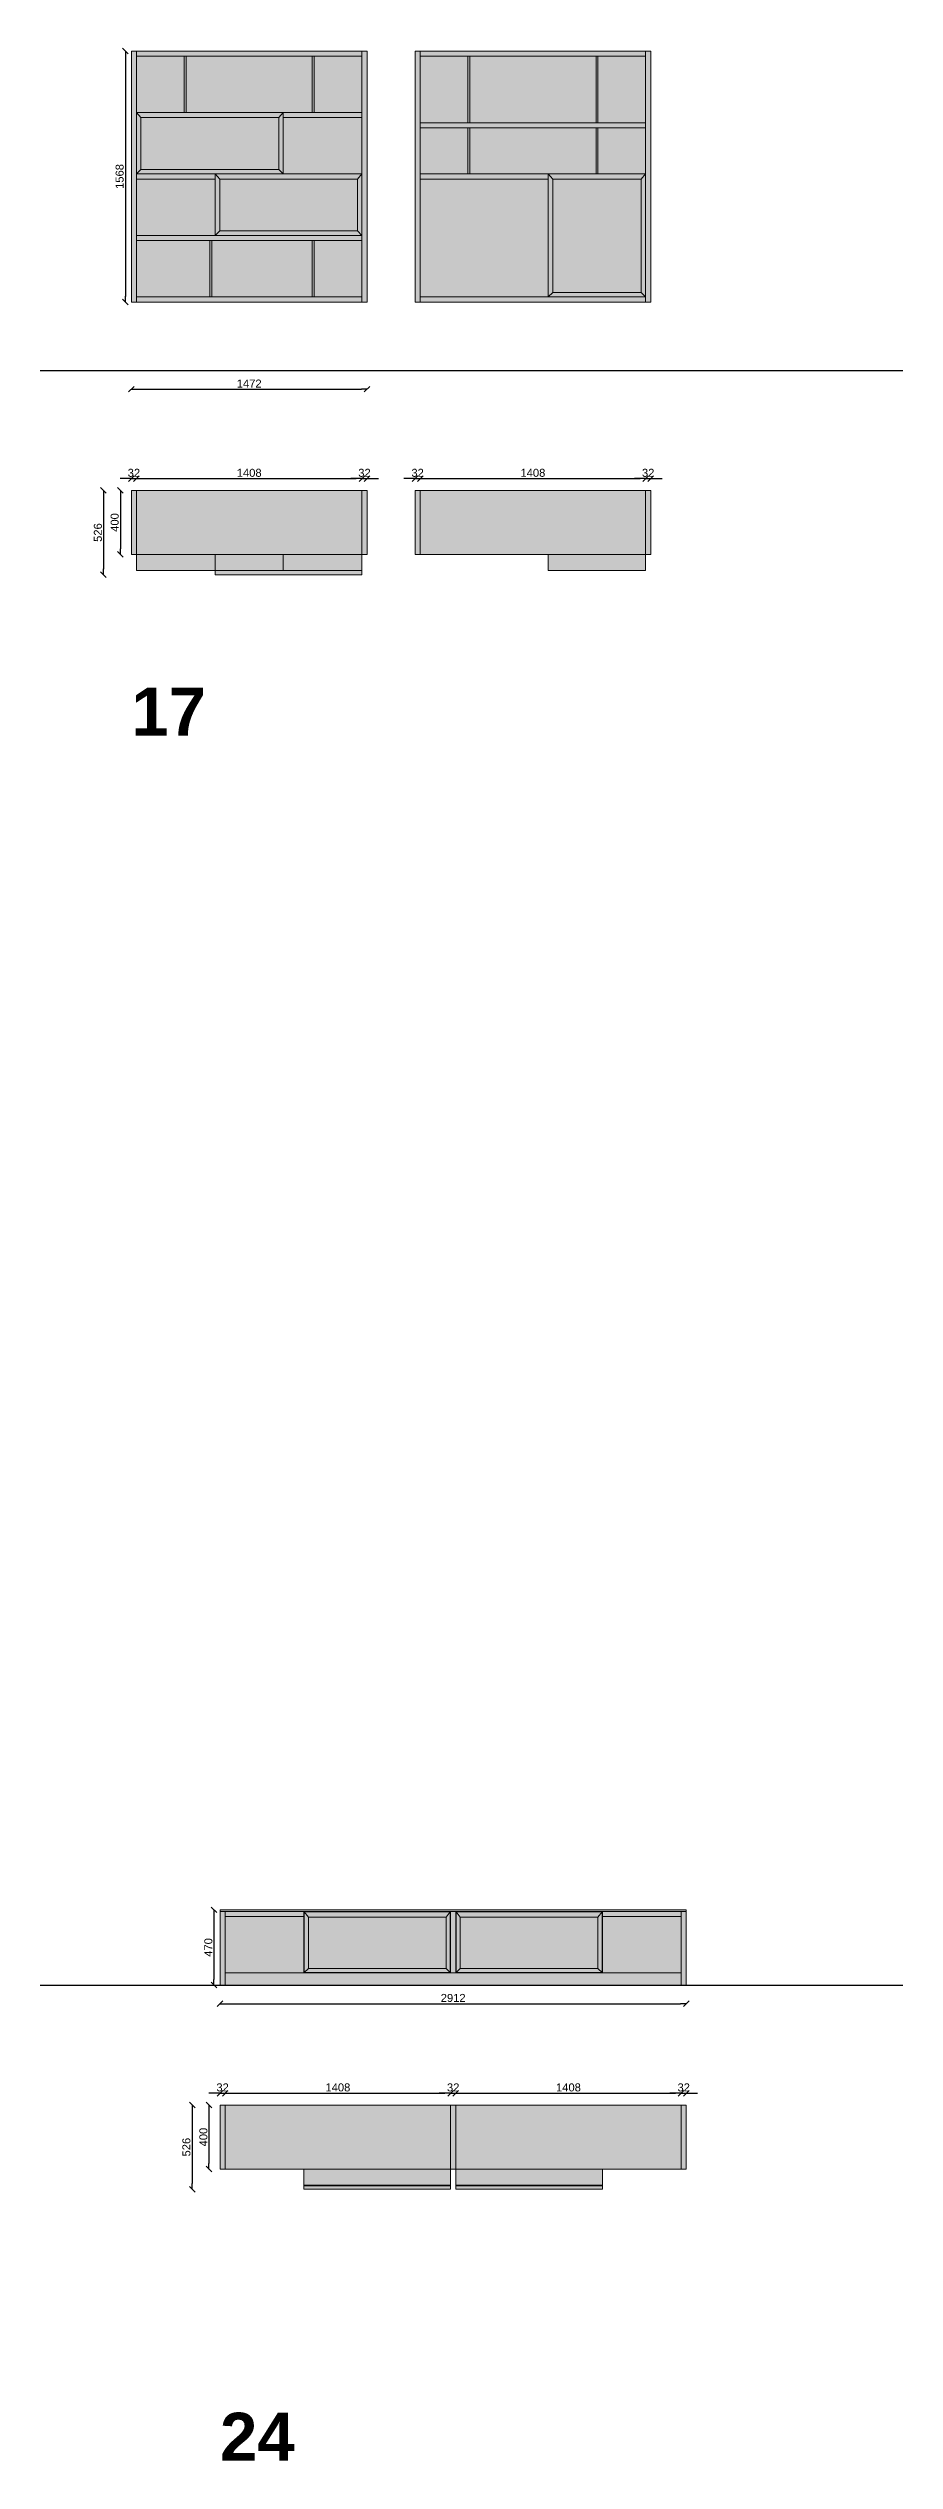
# Model space of a CAD drawing. Header units: inches. Extents: x -2150 to 187520, y -61540 to -22885.
# Drawn here: x 24580 to 29867, y -61540 to -46466 of the extents above; entities that cross this region are included whole.
import ezdxf

# ---------------------------------------------------------------- set-up
doc = ezdxf.new("R2010")
doc.units = ezdxf.units.IN
doc.header["$MEASUREMENT"] = 0
doc.layers.add('Linee arredi', color=3, linetype='Continuous', lineweight=20)
doc.layers.add('Retino arredi', color=7, linetype='Continuous', lineweight=0)
doc.layers.add('Quote', color=5, linetype='Continuous')
doc.styles.add('Arial', font='Arial.ttf')
doc.styles.add('Arial (bold)', font='Arial Bold.ttf')
doc.dimstyles.new('M&C_quote arredo', dxfattribs={"dimtxt": 50, "dimasz": 35.34668, "dimexe": 0, "dimexo": 0, "dimgap": 10, "dimtad": 1, "dimdec": 0, "dimtxsty": 'Arial', "dimblk": 'VW_SLASH', "dimcen": 0, "dimse1": 1, "dimse2": 1, "dimazin": 0, "dimtfac": 1, "dimtdec": 0, "dimtix": 1, "dimtmove": 0, "dimatfit": 0, "dimldrblk": 'VW_SLASH', "dimfxl": 0, "dimfxlon": 1, "dimfrac": 2, "dimtolj": 1, "dimarcsym": 0})

# ---------------------------------------------------------------- blocks, each defined once
blk = doc.blocks.new('VW_SLASH')
at = {"color": 0, "linetype": 'ByBlock', "lineweight": -2, "transparency": 16777216}
blk.add_line((0, 0), (-1, 0), dxfattribs=at)
at = {"color": 0, "linetype": 'Continuous', "lineweight": -2, "transparency": 16777216, "flags": 128}
blk.add_lwpolyline([(0.5, 0.5), (-0.5, -0.5)], dxfattribs=at)
blk = doc.blocks.new('*D112')
at = {"layer": 'Defpoints', "color": 0, "transparency": 16777216}
for p in [(25099, -46483), (25062, -48051), (25099, -48051)]:
    blk.add_point(p, dxfattribs=at)
at = {"layer": 'Quote', "color": 0, "lineweight": -2, "transparency": 16777216}
blk.add_line((25062, -46519), (25062, -48016), dxfattribs=at)
at = {"layer": 'Quote', "color": 0, "lineweight": -2, "transparency": 16777216, "xscale": 35.3466796875, "yscale": 35.3466796875, "zscale": 35.3466796875}
for p, rotation in [((25062, -46483), 90), ((25062, -48051), 270)]:
    blk.add_blockref('VW_SLASH', p, dxfattribs=dict(at, rotation=rotation))
at = {"layer": 'Quote', "color": 0, "transparency": 16777216, "insert": (25026, -47267), "char_height": 50, "attachment_point": 5, "rotation": 90, "style": 'Arial'}
blk.add_mtext('\\A1;1568', dxfattribs=at)
blk = doc.blocks.new('*D113')
at = {"layer": 'Defpoints', "color": 0, "transparency": 16777216}
for p in [(26571, -48051), (25099, -48479), (26571, -48596)]:
    blk.add_point(p, dxfattribs=at)
at = {"layer": 'Quote', "color": 0, "lineweight": -2, "transparency": 16777216}
blk.add_line((25135, -48596), (26536, -48596), dxfattribs=at)
at = {"layer": 'Quote', "color": 0, "lineweight": -2, "transparency": 16777216, "xscale": 35.3466796875, "yscale": 35.3466796875, "zscale": 35.3466796875, "rotation": 180}
blk.add_blockref('VW_SLASH', (25099, -48596), dxfattribs=at)
at = {"layer": 'Quote', "color": 0, "lineweight": -2, "transparency": 16777216, "xscale": 35.3466796875, "yscale": 35.3466796875, "zscale": 35.3466796875}
blk.add_blockref('VW_SLASH', (26571, -48596), dxfattribs=at)
at = {"layer": 'Quote', "color": 0, "transparency": 16777216, "insert": (25835, -48561), "char_height": 50, "attachment_point": 5, "style": 'Arial'}
blk.add_mtext('\\A1;1472', dxfattribs=at)
blk = doc.blocks.new('*D114')
at = {"layer": 'Defpoints', "color": 0, "transparency": 16777216}
for p in [(25099, -49229), (25031, -49629), (25099, -49629)]:
    blk.add_point(p, dxfattribs=at)
at = {"layer": 'Quote', "color": 0, "lineweight": -2, "transparency": 16777216}
blk.add_line((25031, -49265), (25031, -49594), dxfattribs=at)
at = {"layer": 'Quote', "color": 0, "lineweight": -2, "transparency": 16777216, "xscale": 35.3466796875, "yscale": 35.3466796875, "zscale": 35.3466796875}
for p, rotation in [((25031, -49229), 90), ((25031, -49629), 270)]:
    blk.add_blockref('VW_SLASH', p, dxfattribs=dict(at, rotation=rotation))
at = {"layer": 'Quote', "color": 0, "transparency": 16777216, "insert": (24995, -49429), "char_height": 50, "attachment_point": 5, "rotation": 90, "style": 'Arial'}
blk.add_mtext('\\A1;400', dxfattribs=at)
blk = doc.blocks.new('*D115')
at = {"layer": 'Defpoints', "color": 0, "transparency": 16777216}
for p in [(25099, -49229), (24925, -49755), (25623, -49755)]:
    blk.add_point(p, dxfattribs=at)
at = {"layer": 'Quote', "color": 0, "lineweight": -2, "transparency": 16777216}
blk.add_line((24925, -49265), (24925, -49720), dxfattribs=at)
at = {"layer": 'Quote', "color": 0, "lineweight": -2, "transparency": 16777216, "xscale": 35.3466796875, "yscale": 35.3466796875, "zscale": 35.3466796875}
for p, rotation in [((24925, -49229), 90), ((24925, -49755), 270)]:
    blk.add_blockref('VW_SLASH', p, dxfattribs=dict(at, rotation=rotation))
at = {"layer": 'Quote', "color": 0, "transparency": 16777216, "insert": (24890, -49492), "char_height": 50, "attachment_point": 5, "rotation": 90, "style": 'Arial'}
blk.add_mtext('\\A1;526', dxfattribs=at)
blk = doc.blocks.new('*D116')
at = {"layer": 'Defpoints', "color": 0, "transparency": 16777216}
for p in [(25099, -49229), (25131, -49155), (25131, -49229)]:
    blk.add_point(p, dxfattribs=at)
at = {"layer": 'Quote', "color": 0, "lineweight": -2, "transparency": 16777216}
for p, q in [((25064, -49155), (25029, -49155)), ((25099, -49155), (25131, -49155)), ((25167, -49155), (25202, -49155))]:
    blk.add_line(p, q, dxfattribs=at)
at = {"layer": 'Quote', "color": 0, "lineweight": -2, "transparency": 16777216, "xscale": 35.3466796875, "yscale": 35.3466796875, "zscale": 35.3466796875}
blk.add_blockref('VW_SLASH', (25099, -49155), dxfattribs=at)
at = {"layer": 'Quote', "color": 0, "lineweight": -2, "transparency": 16777216, "xscale": 35.3466796875, "yscale": 35.3466796875, "zscale": 35.3466796875, "rotation": 180}
blk.add_blockref('VW_SLASH', (25131, -49155), dxfattribs=at)
at = {"layer": 'Quote', "color": 0, "transparency": 16777216, "insert": (25115, -49119), "char_height": 50, "attachment_point": 5, "style": 'Arial'}
blk.add_mtext('\\A1;32', dxfattribs=at)
blk = doc.blocks.new('*D117')
at = {"layer": 'Defpoints', "color": 0, "transparency": 16777216}
for p in [(25131, -49229), (26539, -49155), (26539, -49229)]:
    blk.add_point(p, dxfattribs=at)
at = {"layer": 'Quote', "color": 0, "lineweight": -2, "transparency": 16777216}
blk.add_line((25167, -49155), (26504, -49155), dxfattribs=at)
at = {"layer": 'Quote', "color": 0, "lineweight": -2, "transparency": 16777216, "xscale": 35.3466796875, "yscale": 35.3466796875, "zscale": 35.3466796875, "rotation": 180}
blk.add_blockref('VW_SLASH', (25131, -49155), dxfattribs=at)
at = {"layer": 'Quote', "color": 0, "lineweight": -2, "transparency": 16777216, "xscale": 35.3466796875, "yscale": 35.3466796875, "zscale": 35.3466796875}
blk.add_blockref('VW_SLASH', (26539, -49155), dxfattribs=at)
at = {"layer": 'Quote', "color": 0, "transparency": 16777216, "insert": (25835, -49119), "char_height": 50, "attachment_point": 5, "style": 'Arial'}
blk.add_mtext('\\A1;1408', dxfattribs=at)
blk = doc.blocks.new('*D118')
at = {"layer": 'Defpoints', "color": 0, "transparency": 16777216}
for p in [(26871, -49229), (26903, -49155), (26903, -49229)]:
    blk.add_point(p, dxfattribs=at)
at = {"layer": 'Quote', "color": 0, "lineweight": -2, "transparency": 16777216}
for p, q in [((26836, -49155), (26801, -49155)), ((26871, -49155), (26903, -49155)), ((26939, -49155), (26974, -49155))]:
    blk.add_line(p, q, dxfattribs=at)
at = {"layer": 'Quote', "color": 0, "lineweight": -2, "transparency": 16777216, "xscale": 35.3466796875, "yscale": 35.3466796875, "zscale": 35.3466796875}
blk.add_blockref('VW_SLASH', (26871, -49155), dxfattribs=at)
at = {"layer": 'Quote', "color": 0, "lineweight": -2, "transparency": 16777216, "xscale": 35.3466796875, "yscale": 35.3466796875, "zscale": 35.3466796875, "rotation": 180}
blk.add_blockref('VW_SLASH', (26903, -49155), dxfattribs=at)
at = {"layer": 'Quote', "color": 0, "transparency": 16777216, "insert": (26887, -49119), "char_height": 50, "attachment_point": 5, "style": 'Arial'}
blk.add_mtext('\\A1;32', dxfattribs=at)
blk = doc.blocks.new('*D119')
at = {"layer": 'Defpoints', "color": 0, "transparency": 16777216}
for p in [(26539, -49229), (26571, -49155), (26571, -49229)]:
    blk.add_point(p, dxfattribs=at)
at = {"layer": 'Quote', "color": 0, "lineweight": -2, "transparency": 16777216}
for p, q in [((26504, -49155), (26469, -49155)), ((26539, -49155), (26571, -49155)), ((26607, -49155), (26642, -49155))]:
    blk.add_line(p, q, dxfattribs=at)
at = {"layer": 'Quote', "color": 0, "lineweight": -2, "transparency": 16777216, "xscale": 35.3466796875, "yscale": 35.3466796875, "zscale": 35.3466796875}
blk.add_blockref('VW_SLASH', (26539, -49155), dxfattribs=at)
at = {"layer": 'Quote', "color": 0, "lineweight": -2, "transparency": 16777216, "xscale": 35.3466796875, "yscale": 35.3466796875, "zscale": 35.3466796875, "rotation": 180}
blk.add_blockref('VW_SLASH', (26571, -49155), dxfattribs=at)
at = {"layer": 'Quote', "color": 0, "transparency": 16777216, "insert": (26555, -49119), "char_height": 50, "attachment_point": 5, "style": 'Arial'}
blk.add_mtext('\\A1;32', dxfattribs=at)
blk = doc.blocks.new('*D120')
at = {"layer": 'Defpoints', "color": 0, "transparency": 16777216}
for p in [(26903, -49229), (28311, -49155), (28311, -49229)]:
    blk.add_point(p, dxfattribs=at)
at = {"layer": 'Quote', "color": 0, "lineweight": -2, "transparency": 16777216}
blk.add_line((26939, -49155), (28276, -49155), dxfattribs=at)
at = {"layer": 'Quote', "color": 0, "lineweight": -2, "transparency": 16777216, "xscale": 35.3466796875, "yscale": 35.3466796875, "zscale": 35.3466796875, "rotation": 180}
blk.add_blockref('VW_SLASH', (26903, -49155), dxfattribs=at)
at = {"layer": 'Quote', "color": 0, "lineweight": -2, "transparency": 16777216, "xscale": 35.3466796875, "yscale": 35.3466796875, "zscale": 35.3466796875}
blk.add_blockref('VW_SLASH', (28311, -49155), dxfattribs=at)
at = {"layer": 'Quote', "color": 0, "transparency": 16777216, "insert": (27607, -49119), "char_height": 50, "attachment_point": 5, "style": 'Arial'}
blk.add_mtext('\\A1;1408', dxfattribs=at)
blk = doc.blocks.new('*D121')
at = {"layer": 'Defpoints', "color": 0, "transparency": 16777216}
for p in [(28311, -49229), (28343, -49155), (28343, -49229)]:
    blk.add_point(p, dxfattribs=at)
at = {"layer": 'Quote', "color": 0, "lineweight": -2, "transparency": 16777216}
for p, q in [((28276, -49155), (28241, -49155)), ((28311, -49155), (28343, -49155)), ((28379, -49155), (28414, -49155))]:
    blk.add_line(p, q, dxfattribs=at)
at = {"layer": 'Quote', "color": 0, "lineweight": -2, "transparency": 16777216, "xscale": 35.3466796875, "yscale": 35.3466796875, "zscale": 35.3466796875}
blk.add_blockref('VW_SLASH', (28311, -49155), dxfattribs=at)
at = {"layer": 'Quote', "color": 0, "lineweight": -2, "transparency": 16777216, "xscale": 35.3466796875, "yscale": 35.3466796875, "zscale": 35.3466796875, "rotation": 180}
blk.add_blockref('VW_SLASH', (28343, -49155), dxfattribs=at)
at = {"layer": 'Quote', "color": 0, "transparency": 16777216, "insert": (28327, -49119), "char_height": 50, "attachment_point": 5, "style": 'Arial'}
blk.add_mtext('\\A1;32', dxfattribs=at)
blk = doc.blocks.new('*D190')
at = {"layer": 'Defpoints', "color": 0, "transparency": 16777216}
for p in [(25653, -59318), (25584, -59718), (25653, -59718)]:
    blk.add_point(p, dxfattribs=at)
at = {"layer": 'Quote', "color": 0, "lineweight": -2, "transparency": 16777216}
blk.add_line((25584, -59354), (25584, -59683), dxfattribs=at)
at = {"layer": 'Quote', "color": 0, "lineweight": -2, "transparency": 16777216, "xscale": 35.3466796875, "yscale": 35.3466796875, "zscale": 35.3466796875}
for p, rotation in [((25584, -59318), 90), ((25584, -59718), 270)]:
    blk.add_blockref('VW_SLASH', p, dxfattribs=dict(at, rotation=rotation))
at = {"layer": 'Quote', "color": 0, "transparency": 16777216, "insert": (25549, -59518), "char_height": 50, "attachment_point": 5, "rotation": 90, "style": 'Arial'}
blk.add_mtext('\\A1;400', dxfattribs=at)
blk = doc.blocks.new('*D191')
at = {"layer": 'Defpoints', "color": 0, "transparency": 16777216}
for p in [(25653, -59318), (25479, -59844), (26177, -59844)]:
    blk.add_point(p, dxfattribs=at)
at = {"layer": 'Quote', "color": 0, "lineweight": -2, "transparency": 16777216}
blk.add_line((25479, -59354), (25479, -59809), dxfattribs=at)
at = {"layer": 'Quote', "color": 0, "lineweight": -2, "transparency": 16777216, "xscale": 35.3466796875, "yscale": 35.3466796875, "zscale": 35.3466796875}
for p, rotation in [((25479, -59318), 90), ((25479, -59844), 270)]:
    blk.add_blockref('VW_SLASH', p, dxfattribs=dict(at, rotation=rotation))
at = {"layer": 'Quote', "color": 0, "transparency": 16777216, "insert": (25443, -59581), "char_height": 50, "attachment_point": 5, "rotation": 90, "style": 'Arial'}
blk.add_mtext('\\A1;526', dxfattribs=at)
blk = doc.blocks.new('*D192')
at = {"layer": 'Defpoints', "color": 0, "transparency": 16777216}
for p in [(25685, -59244), (25653, -59318), (25685, -59318)]:
    blk.add_point(p, dxfattribs=at)
at = {"layer": 'Quote', "color": 0, "lineweight": -2, "transparency": 16777216}
for p, q in [((25617, -59244), (25582, -59244)), ((25653, -59244), (25685, -59244)), ((25720, -59244), (25756, -59244))]:
    blk.add_line(p, q, dxfattribs=at)
at = {"layer": 'Quote', "color": 0, "lineweight": -2, "transparency": 16777216, "xscale": 35.3466796875, "yscale": 35.3466796875, "zscale": 35.3466796875}
blk.add_blockref('VW_SLASH', (25653, -59244), dxfattribs=at)
at = {"layer": 'Quote', "color": 0, "lineweight": -2, "transparency": 16777216, "xscale": 35.3466796875, "yscale": 35.3466796875, "zscale": 35.3466796875, "rotation": 180}
blk.add_blockref('VW_SLASH', (25685, -59244), dxfattribs=at)
at = {"layer": 'Quote', "color": 0, "transparency": 16777216, "insert": (25669, -59208), "char_height": 50, "attachment_point": 5, "style": 'Arial'}
blk.add_mtext('\\A1;32', dxfattribs=at)
blk = doc.blocks.new('*D193')
at = {"layer": 'Defpoints', "color": 0, "transparency": 16777216}
for p in [(27093, -59244), (25685, -59318), (27093, -59318)]:
    blk.add_point(p, dxfattribs=at)
at = {"layer": 'Quote', "color": 0, "lineweight": -2, "transparency": 16777216}
blk.add_line((25720, -59244), (27057, -59244), dxfattribs=at)
at = {"layer": 'Quote', "color": 0, "lineweight": -2, "transparency": 16777216, "xscale": 35.3466796875, "yscale": 35.3466796875, "zscale": 35.3466796875, "rotation": 180}
blk.add_blockref('VW_SLASH', (25685, -59244), dxfattribs=at)
at = {"layer": 'Quote', "color": 0, "lineweight": -2, "transparency": 16777216, "xscale": 35.3466796875, "yscale": 35.3466796875, "zscale": 35.3466796875}
blk.add_blockref('VW_SLASH', (27093, -59244), dxfattribs=at)
at = {"layer": 'Quote', "color": 0, "transparency": 16777216, "insert": (26389, -59208), "char_height": 50, "attachment_point": 5, "style": 'Arial'}
blk.add_mtext('\\A1;1408', dxfattribs=at)
blk = doc.blocks.new('*D194')
at = {"layer": 'Defpoints', "color": 0, "transparency": 16777216}
for p in [(25653, -58098), (25615, -58568), (25653, -58568)]:
    blk.add_point(p, dxfattribs=at)
at = {"layer": 'Quote', "color": 0, "lineweight": -2, "transparency": 16777216}
blk.add_line((25615, -58134), (25615, -58533), dxfattribs=at)
at = {"layer": 'Quote', "color": 0, "lineweight": -2, "transparency": 16777216, "xscale": 35.3466796875, "yscale": 35.3466796875, "zscale": 35.3466796875}
for p, rotation in [((25615, -58098), 90), ((25615, -58568), 270)]:
    blk.add_blockref('VW_SLASH', p, dxfattribs=dict(at, rotation=rotation))
at = {"layer": 'Quote', "color": 0, "transparency": 16777216, "insert": (25580, -58333), "char_height": 50, "attachment_point": 5, "rotation": 90, "style": 'Arial'}
blk.add_mtext('\\A1;470', dxfattribs=at)
blk = doc.blocks.new('*D195')
at = {"layer": 'Defpoints', "color": 0, "transparency": 16777216}
for p in [(25653, -58568), (28565, -58568), (28565, -58685)]:
    blk.add_point(p, dxfattribs=at)
at = {"layer": 'Quote', "color": 0, "lineweight": -2, "transparency": 16777216}
blk.add_line((25688, -58685), (28529, -58685), dxfattribs=at)
at = {"layer": 'Quote', "color": 0, "lineweight": -2, "transparency": 16777216, "xscale": 35.3466796875, "yscale": 35.3466796875, "zscale": 35.3466796875, "rotation": 180}
blk.add_blockref('VW_SLASH', (25653, -58685), dxfattribs=at)
at = {"layer": 'Quote', "color": 0, "lineweight": -2, "transparency": 16777216, "xscale": 35.3466796875, "yscale": 35.3466796875, "zscale": 35.3466796875}
blk.add_blockref('VW_SLASH', (28565, -58685), dxfattribs=at)
at = {"layer": 'Quote', "color": 0, "transparency": 16777216, "insert": (27109, -58649), "char_height": 50, "attachment_point": 5, "style": 'Arial'}
blk.add_mtext('\\A1;2912', dxfattribs=at)
blk = doc.blocks.new('*D196')
at = {"layer": 'Defpoints', "color": 0, "transparency": 16777216}
for p in [(27125, -59244), (27093, -59318), (27125, -59318)]:
    blk.add_point(p, dxfattribs=at)
at = {"layer": 'Quote', "color": 0, "lineweight": -2, "transparency": 16777216}
for p, q in [((27057, -59244), (27022, -59244)), ((27093, -59244), (27125, -59244)), ((27160, -59244), (27196, -59244))]:
    blk.add_line(p, q, dxfattribs=at)
at = {"layer": 'Quote', "color": 0, "lineweight": -2, "transparency": 16777216, "xscale": 35.3466796875, "yscale": 35.3466796875, "zscale": 35.3466796875}
blk.add_blockref('VW_SLASH', (27093, -59244), dxfattribs=at)
at = {"layer": 'Quote', "color": 0, "lineweight": -2, "transparency": 16777216, "xscale": 35.3466796875, "yscale": 35.3466796875, "zscale": 35.3466796875, "rotation": 180}
blk.add_blockref('VW_SLASH', (27125, -59244), dxfattribs=at)
at = {"layer": 'Quote', "color": 0, "transparency": 16777216, "insert": (27109, -59208), "char_height": 50, "attachment_point": 5, "style": 'Arial'}
blk.add_mtext('\\A1;32', dxfattribs=at)
blk = doc.blocks.new('*D197')
at = {"layer": 'Defpoints', "color": 0, "transparency": 16777216}
for p in [(28533, -59244), (27125, -59318), (28533, -59318)]:
    blk.add_point(p, dxfattribs=at)
at = {"layer": 'Quote', "color": 0, "lineweight": -2, "transparency": 16777216}
blk.add_line((27160, -59244), (28497, -59244), dxfattribs=at)
at = {"layer": 'Quote', "color": 0, "lineweight": -2, "transparency": 16777216, "xscale": 35.3466796875, "yscale": 35.3466796875, "zscale": 35.3466796875, "rotation": 180}
blk.add_blockref('VW_SLASH', (27125, -59244), dxfattribs=at)
at = {"layer": 'Quote', "color": 0, "lineweight": -2, "transparency": 16777216, "xscale": 35.3466796875, "yscale": 35.3466796875, "zscale": 35.3466796875}
blk.add_blockref('VW_SLASH', (28533, -59244), dxfattribs=at)
at = {"layer": 'Quote', "color": 0, "transparency": 16777216, "insert": (27829, -59208), "char_height": 50, "attachment_point": 5, "style": 'Arial'}
blk.add_mtext('\\A1;1408', dxfattribs=at)
blk = doc.blocks.new('*D198')
at = {"layer": 'Defpoints', "color": 0, "transparency": 16777216}
for p in [(28565, -59244), (28533, -59318), (28565, -59318)]:
    blk.add_point(p, dxfattribs=at)
at = {"layer": 'Quote', "color": 0, "lineweight": -2, "transparency": 16777216}
for p, q in [((28497, -59244), (28462, -59244)), ((28533, -59244), (28565, -59244)), ((28600, -59244), (28636, -59244))]:
    blk.add_line(p, q, dxfattribs=at)
at = {"layer": 'Quote', "color": 0, "lineweight": -2, "transparency": 16777216, "xscale": 35.3466796875, "yscale": 35.3466796875, "zscale": 35.3466796875}
blk.add_blockref('VW_SLASH', (28533, -59244), dxfattribs=at)
at = {"layer": 'Quote', "color": 0, "lineweight": -2, "transparency": 16777216, "xscale": 35.3466796875, "yscale": 35.3466796875, "zscale": 35.3466796875, "rotation": 180}
blk.add_blockref('VW_SLASH', (28565, -59244), dxfattribs=at)
at = {"layer": 'Quote', "color": 0, "transparency": 16777216, "insert": (28549, -59208), "char_height": 50, "attachment_point": 5, "style": 'Arial'}
blk.add_mtext('\\A1;32', dxfattribs=at)

msp = doc.modelspace()

# ---------------------------------------------------------------- hatches: boundary and pattern name
at = {"layer": 'Retino arredi'}
h = msp.add_hatch(color=256, dxfattribs=at)
h.dxf.hatch_style = 1
h.paths.add_polyline_path([(28311.2, -46931.4), (26903.2, -46931.4), (26903.2, -46515.4), (28311.2, -46515.4)], flags=16)
h.paths.add_polyline_path([(26903.2, -47251.4), (28311.2, -47251.4), (28311.2, -46963.4), (26903.2, -46963.4)], flags=16)
h.paths.add_polyline_path([(27703.2, -47283.4), (26903.2, -47283.4), (26903.2, -48019.4), (27703.2, -48019.4)], flags=16)
h.paths.add_polyline_path([(27703.2, -47251.4), (28311.2, -47251.4), (28311.2, -48019.4), (27703.2, -48019.4)], flags=16)
h.paths.add_polyline_path([(26871.2, -48051.4), (28343.2, -48051.4), (28343.2, -46483.4), (26871.2, -46483.4)])
h.paths.add_polyline_path([(25131.2, -47667.4), (26538.5, -47667.4), (26538.5, -48019.4), (25131.2, -48019.4)], flags=16)
h.paths.add_polyline_path([(25623.2, -47635.4), (25131.2, -47635.4), (25131.2, -47283.4), (25623.2, -47283.4)], flags=16)
h.paths.add_polyline_path([(25623.2, -47251.4), (26539.2, -47251.4), (26539.2, -47635.4), (25623.2, -47635.4)], flags=16)
h.paths.add_polyline_path([(26047.2, -47251.4), (26539.2, -47251.4), (26539.2, -46899.4), (26047.2, -46899.4)], flags=16)
h.paths.add_polyline_path([(26047.2, -46867.4), (25131.2, -46867.4), (25131.2, -47251.4), (26047.2, -47251.4)], flags=16)
h.paths.add_polyline_path([(25131.2, -46515.4), (26539.2, -46515.4), (26539.2, -46867.4), (25131.2, -46867.4)], flags=16)
h.paths.add_polyline_path([(25099.2, -48051.4), (26571.2, -48051.4), (26571.2, -46483.4), (25099.2, -46483.4)])
h = msp.add_hatch(color=254, dxfattribs=at)
h.dxf.hatch_style = 1
h.paths.add_polyline_path([(25131.2, -47667.4), (26538.5, -47667.4), (26538.5, -48019.4), (25131.2, -48019.4)])
h.paths.add_polyline_path([(25623.2, -47635.4), (25131.2, -47635.4), (25131.2, -47283.4), (25623.2, -47283.4)])
h.paths.add_polyline_path([(26047.2, -47251.4), (26539.2, -47251.4), (26539.2, -46899.4), (26047.2, -46899.4)])
h.paths.add_polyline_path([(25131.2, -46515.4), (26539.2, -46515.4), (26539.2, -46867.4), (25131.2, -46867.4)])
h.paths.add_polyline_path([(28311.2, -46931.4), (26903.2, -46931.4), (26903.2, -46515.4), (28311.2, -46515.4)])
h.paths.add_polyline_path([(26903.2, -47251.4), (28311.2, -47251.4), (28311.2, -46963.4), (26903.2, -46963.4)])
h.paths.add_polyline_path([(27703.2, -47283.4), (26903.2, -47283.4), (26903.2, -48019.4), (27703.2, -48019.4)])
h = msp.add_hatch(color=253, dxfattribs=at)
h.dxf.hatch_style = 1
h.paths.add_polyline_path([(25623.2, -47251.4), (26539.2, -47251.4), (26539.2, -47635.4), (25623.2, -47635.4)])
h.paths.add_polyline_path([(26047.2, -46867.4), (25131.2, -46867.4), (25131.2, -47251.4), (26047.2, -47251.4)])
h.paths.add_polyline_path([(27703.2, -47251.4), (28311.2, -47251.4), (28311.2, -48019.4), (27703.2, -48019.4)])
h = msp.add_hatch(color=256, dxfattribs=at)
h.dxf.hatch_style = 1
h.paths.add_polyline_path([(26871.2, -49629.4), (28343.2, -49629.4), (28343.2, -49229.4), (26871.2, -49229.4)])
h.paths.add_polyline_path([(25099.2, -49229.4), (26571.2, -49229.4), (26571.2, -49629.4), (25099.2, -49629.4)])
h = msp.add_hatch(color=253, dxfattribs=at)
h.dxf.hatch_style = 1
h.paths.add_polyline_path([(26539.2, -49629.4), (26539.2, -49755.4), (25623.2, -49755.4), (25623.2, -49729.4), (25131.2, -49729.4), (25131.2, -49629.4)])
h.paths.add_polyline_path([(27703.2, -49729.4), (28311.2, -49729.4), (28311.2, -49629.4), (27703.2, -49629.4)])
h = msp.add_hatch(color=252, dxfattribs=at)
h.dxf.hatch_style = 1
h.paths.add_polyline_path([(25652.8, -58098.3), (28564.8, -58098.3), (28564.8, -58108.3), (25652.8, -58108.3)])
h = msp.add_hatch(color=256, dxfattribs=at)
h.dxf.hatch_style = 1
h.paths.add_polyline_path([(27124.8, -58108.3), (27092.8, -58108.3), (27092.8, -58108.3), (27092.8, -58492.3), (27124.8, -58492.3)])
h.paths.add_polyline_path([(28532.8, -58492.3), (28040.8, -58492.3), (28040.8, -58492.3), (27124.8, -58492.3), (27092.8, -58492.3), (26176.8, -58492.3), (26176.8, -58492.3), (26176.8, -58492.3), (25684.8, -58492.3), (25684.8, -58568.3), (28532.8, -58568.3)])
h.paths.add_polyline_path([(25684.8, -58108.3), (25652.8, -58108.3), (25652.8, -58568.3), (25684.8, -58568.3), (25684.8, -58492.3)])
h.paths.add_polyline_path([(26176.8, -58108.3), (25684.8, -58108.3), (25684.8, -58140.3), (26176.8, -58140.3)])
h.paths.add_polyline_path([(28532.8, -58108.3), (28040.8, -58108.3), (28040.8, -58140.3), (28532.8, -58140.3)])
h.paths.add_polyline_path([(28564.8, -58108.3), (28532.8, -58108.3), (28532.8, -58568.3), (28564.8, -58568.3)])
h = msp.add_hatch(color=254, dxfattribs=at)
h.dxf.hatch_style = 1
h.paths.add_polyline_path([(26176.8, -58140.3), (25684.8, -58140.3), (25684.8, -58492.3), (26176.8, -58492.3)])
h.paths.add_polyline_path([(28532.8, -58140.3), (28040.8, -58140.3), (28040.8, -58492.3), (28532.8, -58492.3)])
h = msp.add_hatch(color=253, dxfattribs=at)
h.dxf.hatch_style = 1
h.paths.add_polyline_path([(27092.8, -58492.3), (26176.8, -58492.3), (26176.8, -58108.3), (27092.8, -58108.3)])
h.paths.add_polyline_path([(28040.8, -58108.3), (27124.8, -58108.3), (27124.8, -58492.3), (28040.8, -58492.3)])
h = msp.add_hatch(color=256, dxfattribs=at)
h.dxf.hatch_style = 1
h.paths.add_polyline_path([(28564.8, -59718.3), (25652.8, -59718.3), (25652.8, -59318.3), (28564.8, -59318.3)])
h = msp.add_hatch(color=253, dxfattribs=at)
h.dxf.hatch_style = 1
h.paths.add_polyline_path([(28040.8, -59844.3), (27124.8, -59844.3), (27124.8, -59718.3), (28040.8, -59718.3)])
h.paths.add_polyline_path([(27092.8, -59844.3), (26176.8, -59844.3), (26176.8, -59718.3), (27092.8, -59718.3)])

# ---------------------------------------------------------------- linework, layer by layer
for p, q in [((-2149.6, -48479.4), (40321.6, -48479.4)), ((-2149.6, -58568.3), (40321.6, -58568.3))]:
    msp.add_line(p, q)
at = {"layer": 'Linee arredi'}
for p, q in [((25131.2, -46515.4), (25131.2, -46483.4)), ((25429.2, -46867.4), (25429.2, -46515.4)), ((25441.2, -46867.4), (25441.2, -46515.4)), ((26229.2, -46867.4), (26229.2, -46515.4)), ((26241.2, -46867.4), (26241.2, -46515.4)), ((26539.2, -46515.4), (26539.2, -46483.4)), ((26903.2, -46515.4), (26903.2, -46483.4)), ((27201.2, -46931.4), (27201.2, -46515.4)), ((27213.2, -46931.4), (27213.2, -46515.4)), ((28001.2, -46931.4), (28001.2, -46515.4)), ((28013.2, -46931.4), (28013.2, -46515.4)), ((28311.2, -46515.4), (28311.2, -46483.4)), ((25159.2, -46899.4), (25131.2, -46867.4)), ((26019.2, -46899.4), (26047.2, -46867.4)), ((26539.2, -46899.4), (26539.2, -46867.4)), ((26903.2, -46963.4), (26903.2, -46931.4)), ((27201.2, -47251.4), (27201.2, -46963.4)), ((27213.2, -47251.4), (27213.2, -46963.4)), ((28001.2, -47251.4), (28001.2, -46963.4)), ((28013.2, -47251.4), (28013.2, -46963.4)), ((28311.2, -46963.4), (28311.2, -46931.4)), ((25159.2, -47223.4), (25131.2, -47251.4)), ((25131.2, -47283.4), (25131.2, -47251.4)), ((25651.2, -47283.4), (25623.2, -47251.4)), ((26019.2, -47223.4), (26047.2, -47251.4)), ((26511.2, -47283.4), (26539.2, -47251.4)), ((26903.2, -47283.4), (26903.2, -47251.4)), ((27731.2, -47283.4), (27703.2, -47251.4)), ((28283.2, -47283.4), (28311.2, -47251.4)), ((25131.2, -47667.4), (25131.2, -47635.4)), ((25651.2, -47607.4), (25623.2, -47635.4)), ((26511.2, -47607.4), (26539.2, -47635.4)), ((26539.2, -47667.4), (26539.2, -47635.4)), ((25589.2, -48019.4), (25589.2, -47667.4)), ((25601.2, -48019.4), (25601.2, -47667.4)), ((26229.2, -48019.4), (26229.2, -47667.4)), ((26241.2, -48019.4), (26241.2, -47667.4)), ((25131.2, -48051.4), (25131.2, -48019.4)), ((26539.2, -48051.4), (26539.2, -48019.4)), ((26903.2, -48051.4), (26903.2, -48019.4)), ((27731.2, -47991.4), (27703.2, -48019.4)), ((28283.2, -47991.4), (28311.2, -48019.4)), ((28311.2, -48051.4), (28311.2, -48019.4)), ((25131.2, -49629.4), (25131.2, -49229.4)), ((26539.2, -49629.4), (26539.2, -49229.4)), ((26903.2, -49629.4), (26903.2, -49229.4)), ((28311.2, -49629.4), (28311.2, -49229.4)), ((25684.8, -58108.3), (25684.8, -58568.3)), ((25684.8, -58140.3), (26176.8, -58140.3)), ((26178.8, -58110.3), (26176.8, -58108.3)), ((26204.8, -58143), (26178.8, -58110.3)), ((27064.8, -58143), (27090.8, -58110.3)), ((27090.8, -58110.3), (27092.8, -58108.3)), ((27126.8, -58110.3), (27124.8, -58108.3)), ((27152.8, -58143), (27126.8, -58110.3)), ((28012.8, -58143), (28038.8, -58110.3)), ((28038.8, -58110.3), (28040.8, -58108.3)), ((28040.8, -58140.3), (28532.8, -58140.3)), ((28532.8, -58108.3), (28532.8, -58568.3)), ((26176.8, -58492.3), (26204.8, -58464.3)), ((27092.8, -58492.3), (27064.8, -58464.3)), ((27124.8, -58492.3), (27152.8, -58464.3)), ((28040.8, -58492.3), (28012.8, -58464.3)), ((25684.8, -58492.3), (26176.8, -58492.3)), ((27124.8, -58492.3), (27092.8, -58492.3)), ((28532.8, -58492.3), (28040.8, -58492.3)), ((25684.8, -59718.3), (25684.8, -59318.3)), ((27092.8, -59718.3), (27092.8, -59318.3)), ((27124.8, -59718.3), (27124.8, -59318.3)), ((28532.8, -59718.3), (28532.8, -59318.3)), ((27092.8, -59818.3), (26176.8, -59818.3)), ((26176.8, -59822.3), (27092.8, -59822.3)), ((28040.8, -59818.3), (27124.8, -59818.3)), ((27124.8, -59822.3), (28040.8, -59822.3))]:
    msp.add_line(p, q, dxfattribs=at)
for points in [[(25099.2, -48051.4), (26571.2, -48051.4), (26571.2, -46483.4), (25099.2, -46483.4)], [(25131.2, -46515.4), (26539.2, -46515.4), (26539.2, -46867.4), (25131.2, -46867.4)], [(26871.2, -48051.4), (28343.2, -48051.4), (28343.2, -46483.4), (26871.2, -46483.4)], [(28311.2, -46931.4), (26903.2, -46931.4), (26903.2, -46515.4), (28311.2, -46515.4)], [(26047.2, -46867.4), (25131.2, -46867.4), (25131.2, -47251.4), (26047.2, -47251.4)], [(25159.2, -46899.4), (26019.2, -46899.4), (26019.2, -47223.4), (25159.2, -47223.4)], [(26047.2, -47251.4), (26539.2, -47251.4), (26539.2, -46899.4), (26047.2, -46899.4)], [(26903.2, -47251.4), (28311.2, -47251.4), (28311.2, -46963.4), (26903.2, -46963.4)], [(25623.2, -47635.4), (25131.2, -47635.4), (25131.2, -47283.4), (25623.2, -47283.4)], [(25623.2, -47251.4), (26539.2, -47251.4), (26539.2, -47635.4), (25623.2, -47635.4)], [(25651.2, -47283.4), (26511.2, -47283.4), (26511.2, -47607.4), (25651.2, -47607.4)], [(27703.2, -47283.4), (26903.2, -47283.4), (26903.2, -48019.4), (27703.2, -48019.4)], [(27703.2, -47251.4), (28311.2, -47251.4), (28311.2, -48019.4), (27703.2, -48019.4)], [(27731.2, -47283.4), (28283.2, -47283.4), (28283.2, -47991.4), (27731.2, -47991.4)], [(25131.2, -47667.4), (26538.5, -47667.4), (26538.5, -48019.4), (25131.2, -48019.4)], [(25099.2, -49229.4), (26571.2, -49229.4), (26571.2, -49629.4), (25099.2, -49629.4)], [(26871.2, -49629.4), (28343.2, -49629.4), (28343.2, -49229.4), (26871.2, -49229.4)], [(25623.2, -49729.4), (25131.2, -49729.4), (25131.2, -49629.4), (25623.2, -49629.4)], [(26539.2, -49629.4), (26539.2, -49755.4), (25623.2, -49755.4), (25623.2, -49729.4), (25131.2, -49729.4), (25131.2, -49629.4)], [(26539.2, -49755.4), (25623.2, -49755.4), (25623.2, -49629.4), (26539.2, -49629.4)], [(27703.2, -49729.4), (28311.2, -49729.4), (28311.2, -49629.4), (27703.2, -49629.4)], [(25652.8, -58098.3), (28564.8, -58098.3), (28564.8, -58108.3), (25652.8, -58108.3)], [(28564.8, -58108.3), (28564.8, -58568.3), (25652.8, -58568.3), (25652.8, -58108.3), (26176.8, -58108.3), (26176.8, -58492.3), (27092.8, -58492.3), (27092.8, -58108.3), (27124.8, -58108.3), (27124.8, -58492.3), (28040.8, -58492.3), (28040.8, -58108.3)], [(27092.8, -58492.3), (26176.8, -58492.3), (26176.8, -58108.3), (27092.8, -58108.3)], [(26178.8, -58110.3), (27090.8, -58110.3), (27090.8, -58490.3), (26178.8, -58490.3)], [(26204.8, -58143), (27064.8, -58143), (27064.8, -58464.3), (26204.8, -58464.3)], [(28040.8, -58108.3), (27124.8, -58108.3), (27124.8, -58492.3), (28040.8, -58492.3)], [(27126.8, -58110.3), (28038.8, -58110.3), (28038.8, -58490.3), (27126.8, -58490.3)], [(27152.8, -58143), (28012.8, -58143), (28012.8, -58464.3), (27152.8, -58464.3)], [(28564.8, -59718.3), (25652.8, -59718.3), (25652.8, -59318.3), (28564.8, -59318.3)], [(27092.8, -59844.3), (26176.8, -59844.3), (26176.8, -59718.3), (27092.8, -59718.3)], [(28040.8, -59844.3), (27124.8, -59844.3), (27124.8, -59718.3), (28040.8, -59718.3)]]:
    msp.add_lwpolyline(points, close=True, dxfattribs=at)
for points in [[(25623.2, -49729.4), (26539.2, -49729.4)], [(26047.2, -49729.4), (26047.2, -49629.4)]]:
    msp.add_lwpolyline(points, dxfattribs=at)

# ---------------------------------------------------------------- texts
at = {"layer": 'Linee arredi', "transparency": 33554687, "char_height": 300, "attachment_point": 7, "line_spacing_factor": 1.006858, "style": 'Arial (bold)'}
for s, insert in [('17', (25099.2, -50760.2)), ('24', (25652.8, -61540.5))]:
    msp.add_mtext_dynamic_manual_height_columns(s, width=1350.149, gutter_width=12.5, heights=[0], dxfattribs=dict(at, insert=insert))

# ---------------------------------------------------------------- dimensions: what is measured, and where the dimension line sits
at = {"layer": 'Quote', "color": 7}
for base, p1, p2, picture, middle in [((25061.8, -48051.4), (25099.2, -46483.4), (25099.2, -48051.4), '*D112', (25026.3, -47267.4)), ((24925.3, -49755.4), (25099.2, -49229.4), (25623.2, -49755.4), '*D115', (24889.8, -49492.4)), ((25030.7, -49629.4), (25099.2, -49229.4), (25099.2, -49629.4), '*D114', (24995.2, -49429.4)), ((25615.4, -58568.3), (25652.8, -58098.3), (25652.8, -58568.3), '*D194', (25579.9, -58333.3)), ((25478.9, -59844.3), (25652.8, -59318.3), (26176.8, -59844.3), '*D191', (25443.4, -59581.3)), ((25584.3, -59718.3), (25652.8, -59318.3), (25652.8, -59718.3), '*D190', (25548.8, -59518.3))]:
    dim = msp.add_linear_dim(base=base, p1=p1, p2=p2, angle=90, dimstyle='M&C_quote arredo', override={"dimpost": '<>', "dimtmove": 1}, dxfattribs=at)
    dim.commit()
    dim.dimension.update_dxf_attribs({"geometry": picture, "text_midpoint": middle})
for base, p1, p2, picture, middle in [((26571.2, -48596), (25099.2, -48479.4), (26571.2, -48051.4), '*D113', (25835.2, -48560.9)), ((25131.2, -49154.9), (25099.2, -49229.4), (25131.2, -49229.4), '*D116', (25115.2, -49119.3)), ((26539.2, -49154.9), (25131.2, -49229.4), (26539.2, -49229.4), '*D117', (25835.2, -49119.4)), ((26571.2, -49154.9), (26539.2, -49229.4), (26571.2, -49229.4), '*D119', (26555.2, -49119.3)), ((26903.2, -49154.9), (26871.2, -49229.4), (26903.2, -49229.4), '*D118', (26887.2, -49119.3)), ((28311.2, -49154.9), (26903.2, -49229.4), (28311.2, -49229.4), '*D120', (27607.2, -49119.4)), ((28343.2, -49154.9), (28311.2, -49229.4), (28343.2, -49229.4), '*D121', (28327.2, -49119.3)), ((28564.8, -58684.9), (25652.8, -58568.3), (28564.8, -58568.3), '*D195', (27108.8, -58649.3)), ((25684.8, -59243.7), (25652.8, -59318.3), (25684.8, -59318.3), '*D192', (25668.8, -59208.2)), ((27092.8, -59243.7), (25684.8, -59318.3), (27092.8, -59318.3), '*D193', (26388.8, -59208.2)), ((27124.8, -59243.7), (27092.8, -59318.3), (27124.8, -59318.3), '*D196', (27108.8, -59208.2)), ((28532.8, -59243.7), (27124.8, -59318.3), (28532.8, -59318.3), '*D197', (27828.8, -59208.2)), ((28564.8, -59243.7), (28532.8, -59318.3), (28564.8, -59318.3), '*D198', (28548.8, -59208.2))]:
    dim = msp.add_linear_dim(base=base, p1=p1, p2=p2, dimstyle='M&C_quote arredo', override={"dimpost": '<>', "dimtmove": 1}, dxfattribs=at)
    dim.commit()
    dim.dimension.update_dxf_attribs({"geometry": picture, "text_midpoint": middle})

doc.saveas('drawing.dxf')
